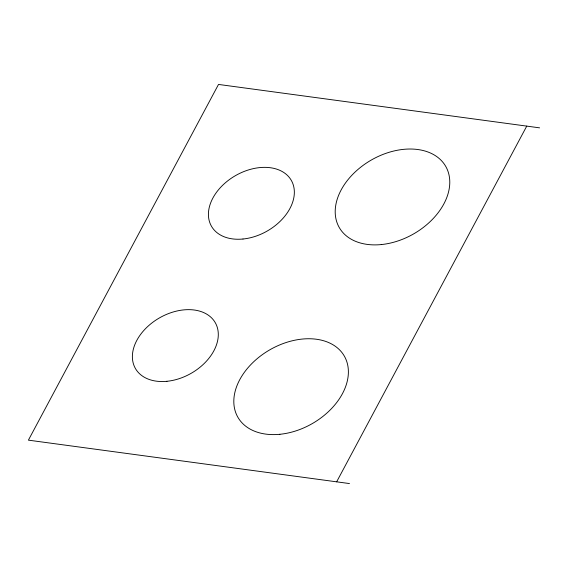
<?xml version="1.0" encoding="UTF-8"?>
<svg xmlns="http://www.w3.org/2000/svg" width="568" height="568" viewBox="0 0 568 568"><rect width="100%" height="100%" fill="white"/><g stroke="black" fill="none" stroke-linecap="round" stroke-linejoin="round"><path stroke-width="0.85" d="M336.646 481.827L526.756 126.11M539.6 127.85L218.51 84.433L28.4 440.15L349.49 483.567M381.305 244.567A61.387 42.565 -29.9 0 0 446.746 168.327A61.387 42.565 -29.9 0 0 349.426 177.969A61.387 42.565 -29.9 0 0 381.305 244.567M279.91 434.286A61.387 42.565 -29.9 0 0 345.351 358.046A61.387 42.565 -29.9 0 0 248.038 367.688A61.387 42.565 -29.9 0 0 279.91 434.286M166.949 381.298A46.036 31.922 -29.9 0 0 216.025 324.122A46.036 31.922 -29.9 0 0 143.044 331.357A46.036 31.922 -29.9 0 0 166.949 381.298M242.99 239.014A46.036 31.922 -29.9 0 0 292.073 181.838A46.036 31.922 -29.9 0 0 219.085 189.066A46.036 31.922 -29.9 0 0 242.99 239.014"/></g></svg>
